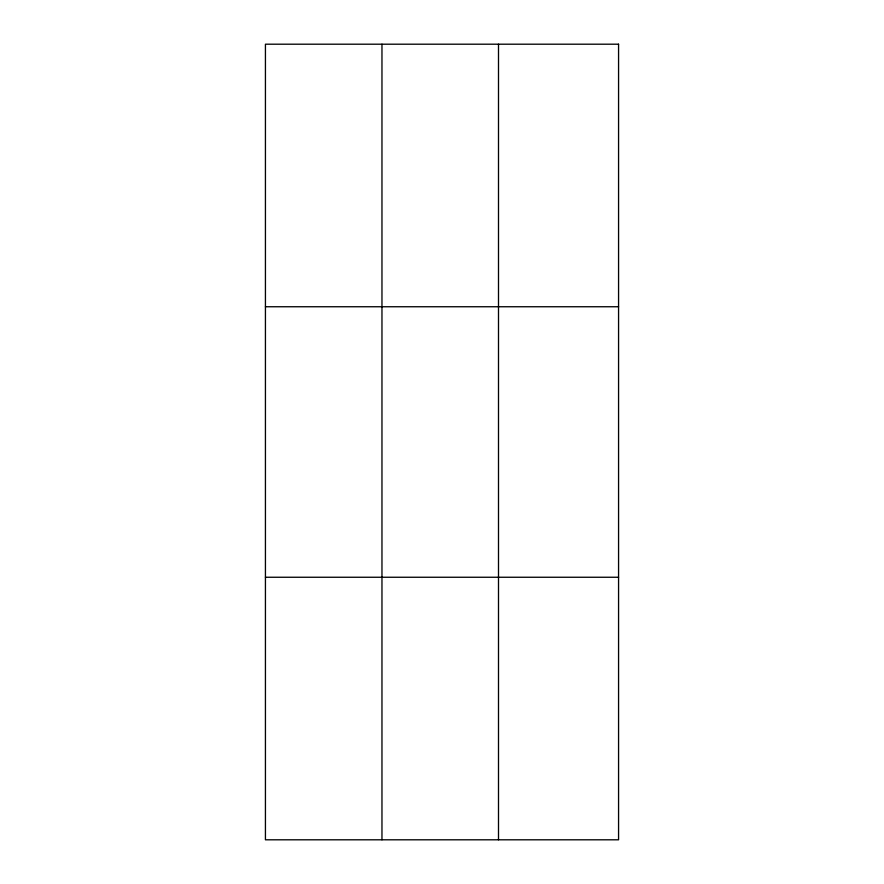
<?xml version="1.0" encoding="UTF-8"?>
<svg xmlns="http://www.w3.org/2000/svg" width="884" height="884" viewBox="0 0 884 884"><rect width="100%" height="100%" fill="white"/><g stroke="black" fill="none" stroke-linecap="round" stroke-linejoin="round"><path stroke-width="1.33" d="M498.499 44.2L498.499 839.8M265.432 306.748L618.568 306.748M265.432 577.252L618.568 577.252M381.965 44.2L381.965 839.8M618.568 44.2L618.568 839.8L265.432 839.8L265.432 44.2L618.568 44.2"/></g></svg>
